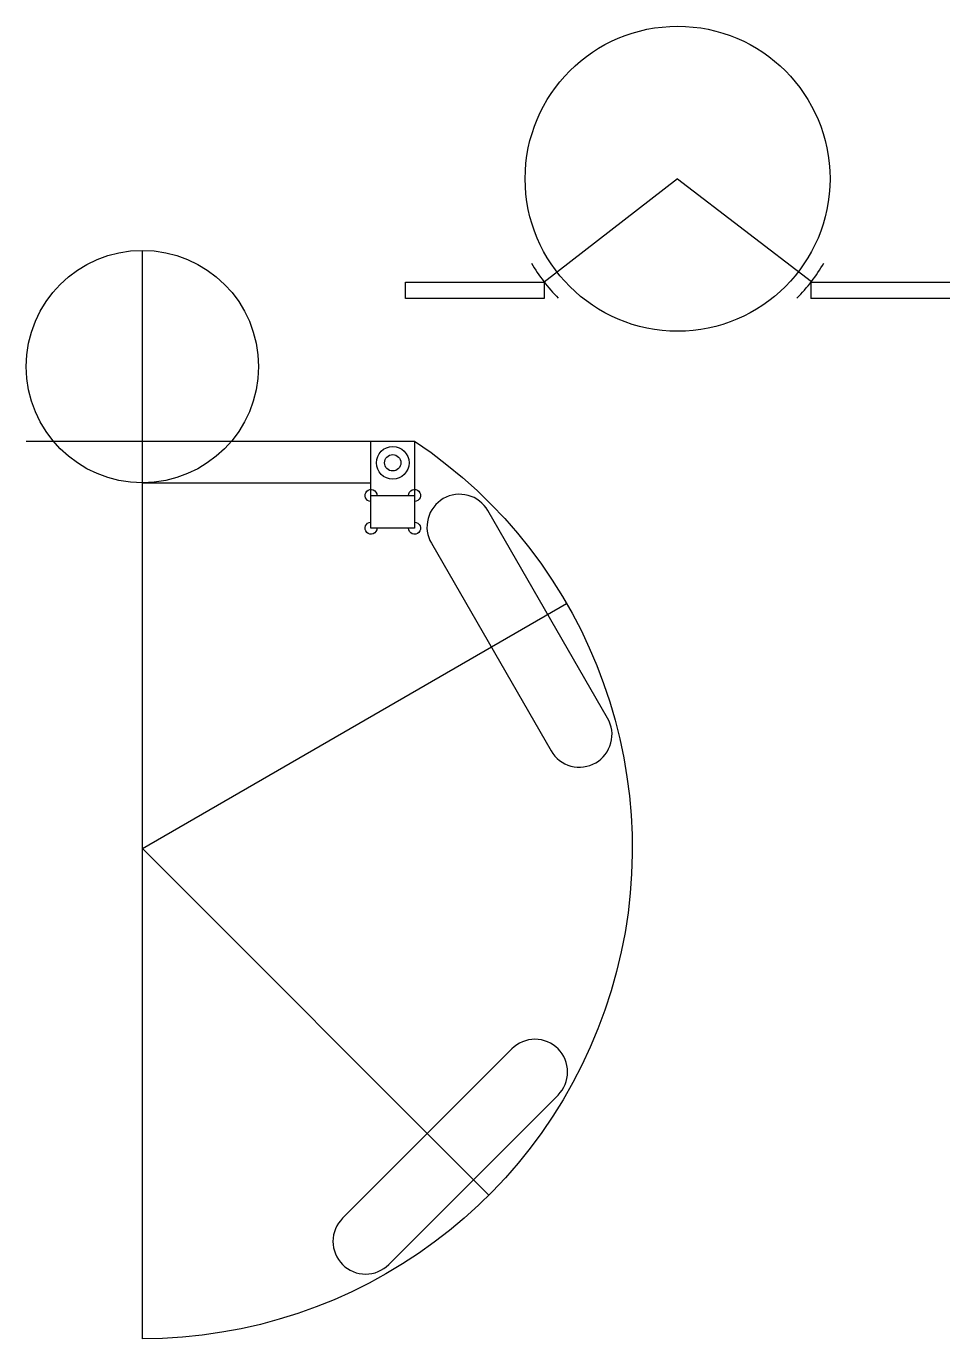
# Model space of a CAD drawing. Header units: inches. Extents: x 69 to 238, y 0 to 241.
import ezdxf

# ---------------------------------------------------------------- set-up
doc = ezdxf.new("R2010")
doc.units = ezdxf.units.IN
doc.header["$MEASUREMENT"] = 0
for name, color, linetype in [('オムニホイール', 230, 'Continuous'), ('ポケット', 230, 'Continuous'), ('穴', 3, 'Continuous'), ('補足エリア', 4, 'Continuous'), ('輪郭', 7, 'Continuous')]:
    doc.layers.add(name, color=color, linetype=linetype)

msp = doc.modelspace()

# ---------------------------------------------------------------- linework, layer by layer
for p, q in [((188.33, 212.99), (163.83, 193.99)), ((188.33, 212.99), (212.92, 194.11)), ((163.83, 193.99), (163.83, 190.99)), ((212.82, 193.99), (212.82, 190.99)), ((90, 0), (90, 164.83)), ((90, 90), (167.94, 135)), ((90, 90), (153.64, 26.36))]:
    msp.add_line(p, q)
at = {"color": 30}
for p, q in [((90, 164.83), (90, 199.83)), ((68.66, 164.83), (111.33, 164.83))]:
    msp.add_line(p, q, dxfattribs=at)
for points in [[(163.83, 190.99), (138.33, 190.99), (138.33, 193.99), (163.83, 193.99)], [(212.82, 193.99), (238.33, 193.99)], [(238.33, 190.99), (212.82, 190.99)]]:
    msp.add_lwpolyline(points)
msp.add_circle((90, 178.5), 21.34, dxfattribs=at)
for start, end in [(210, 225), (315, 330)]:
    msp.add_arc((188.33, 212.99), 31, start, end)
at = {"layer": 'オムニホイール'}
for points in [[(145.28, 154.25), (145.28, 154.25, 0.414214), (143.09, 146.05), (165.09, 107.95, 0.414214), (173.28, 105.75), (173.28, 105.75, 0.414214), (175.48, 113.95), (153.48, 152.05, 0.414214)], [(166.37, 53.23), (166.37, 53.23, 0.414214), (157.88, 53.23), (126.77, 22.12, 0.414214), (126.77, 13.63), (126.77, 13.63, 0.414214), (135.25, 13.63), (166.37, 44.75, 0.414214)]]:
    msp.add_lwpolyline(points, format="xyb", close=True, dxfattribs=at)
msp.add_circle((188.33, 212.99), 28, dxfattribs=at)
at = {"layer": 'ポケット'}
msp.add_lwpolyline([(138.9, 154.83, -2.414214), (140, 153.73), (140, 149.93, -2.414214), (138.9, 148.83), (133.1, 148.83, -2.414214), (132, 149.93), (132, 153.73, -2.414214), (133.1, 154.83)], format="xyb", close=True, dxfattribs=at)
at = {"layer": '穴'}
msp.add_circle((136, 160.83), 1.5, dxfattribs=at)
at = {"layer": '補足エリア'}
for points in [[(140, 164.83), (140, 148.83), (132, 148.83), (132, 164.83)], [(132, 154.83), (140, 154.83), (140, 148.83), (132, 148.83)]]:
    msp.add_lwpolyline(points, close=True, dxfattribs=at)
for radius in [3, 1.5]:
    msp.add_circle((136, 160.83), radius, dxfattribs=at)
at = {"layer": '輪郭'}
msp.add_lwpolyline([(90, 157.16), (132, 157.16), (132, 164.83)], dxfattribs=at)
msp.add_lwpolyline([(90, 164.83), (140, 164.83, -0.741657), (90, 0)], format="xyb", dxfattribs=at)

doc.saveas('drawing.dxf')
